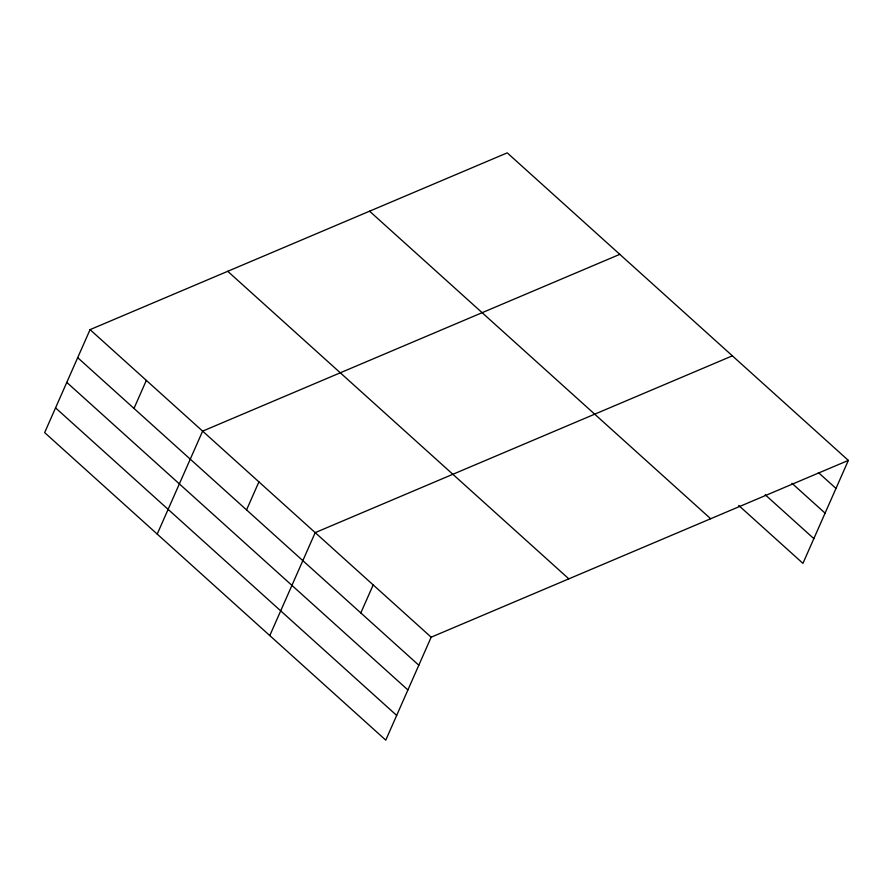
<?xml version="1.0" encoding="UTF-8"?>
<svg xmlns="http://www.w3.org/2000/svg" width="893" height="893" viewBox="0 0 893 893"><rect width="100%" height="100%" fill="white"/><g stroke="black" fill="none" stroke-linecap="round" stroke-linejoin="round"><path stroke-width="1.34" d="M90.059 329.64L44.65 432.603L385.765 740.141L431.174 637.189L848.35 460.397L507.235 152.859L90.059 329.64L431.174 637.189M133.983 408.425L146.34 380.396M157.213 534.092L202.622 431.14L619.798 254.349M246.546 509.914L258.914 481.885M269.786 635.582L315.196 532.63L732.372 355.838M360.817 612.933L373.185 584.915M848.35 460.397L802.941 563.36L738.734 505.471M818.379 472.553L835.993 488.426M791.946 483.28L825.087 513.151M765.178 494.744L813.847 538.624M369.568 211.194L710.683 518.744M227.726 271.305L568.841 578.854M77.691 357.669L418.817 665.218M66.785 382.394L407.911 689.943M55.556 407.878L396.671 715.416"/></g></svg>
